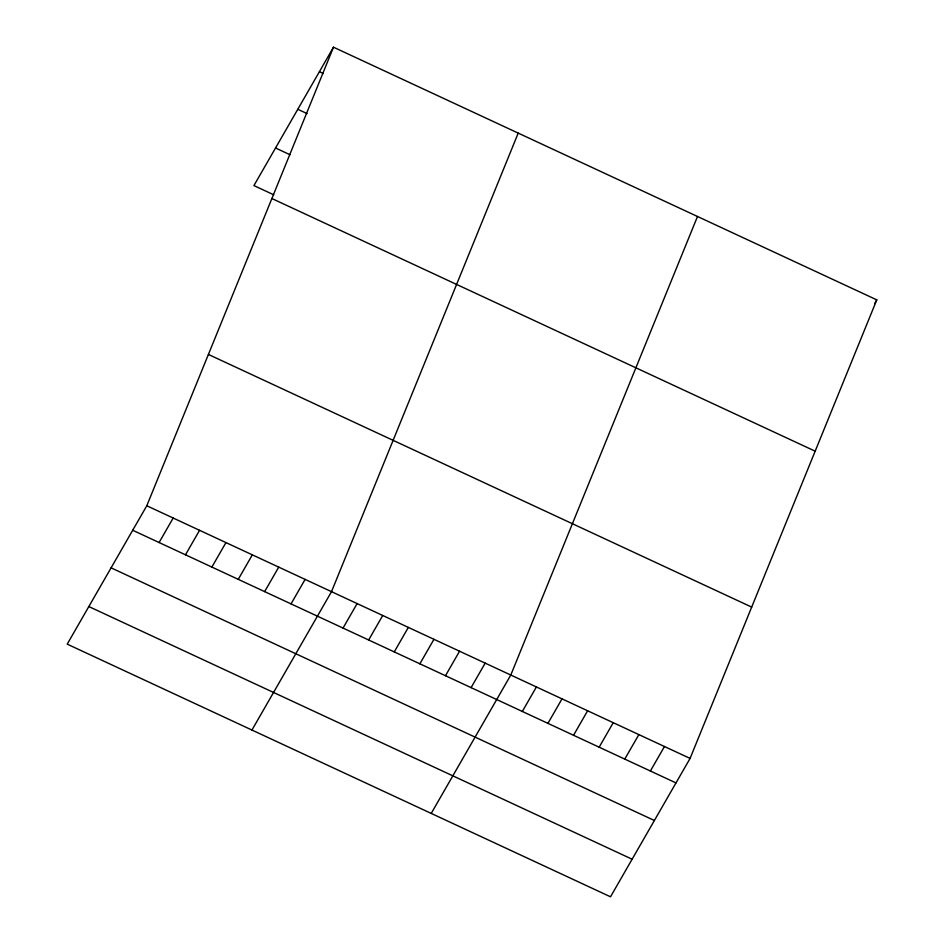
<?xml version="1.0" encoding="UTF-8"?>
<svg xmlns="http://www.w3.org/2000/svg" width="944" height="944" viewBox="0 0 944 944"><rect width="100%" height="100%" fill="white"/><g stroke="black" fill="none" stroke-linecap="round" stroke-linejoin="round"><path stroke-width="1.42" d="M146.792 505.76L333.492 47.2L876.775 299.862L690.076 758.421L610.508 896.8L67.225 644.138L146.792 505.76L690.076 758.421M518.209 133.104L331.509 591.664L251.942 730.042M697.498 216.483L510.787 675.043L431.219 813.421M333.492 47.2L253.924 185.579L273.713 194.783M159.088 542.529L173.177 518.032M185.484 554.801L199.562 530.304M211.869 567.073L225.958 542.576M238.254 579.345L252.343 554.848M264.639 591.617L278.728 567.12M291.035 603.889L305.113 579.392M343.038 628.079L357.115 603.582M368.644 639.985L382.733 615.488M394.262 651.891L408.339 627.406M419.868 663.809L433.957 639.312M445.485 675.715L459.563 651.218M471.091 687.633L485.181 663.136M522.315 711.457L536.404 686.961M547.933 723.364L562.01 698.867M573.539 735.282L587.628 710.785M599.157 747.188L613.234 722.691M874.663 303.543L876.775 299.862M624.763 759.094L638.852 734.609M650.381 771.012L664.47 746.515M319.402 71.697L323.367 73.538M297.797 109.28L307.036 113.575M275.53 147.996L290.044 154.745M271.884 198.523L815.168 451.185M208.4 354.437L751.684 607.098M132.703 530.257L675.987 782.918M111.097 567.84L654.381 820.501M88.83 606.555L632.114 859.217"/></g></svg>
